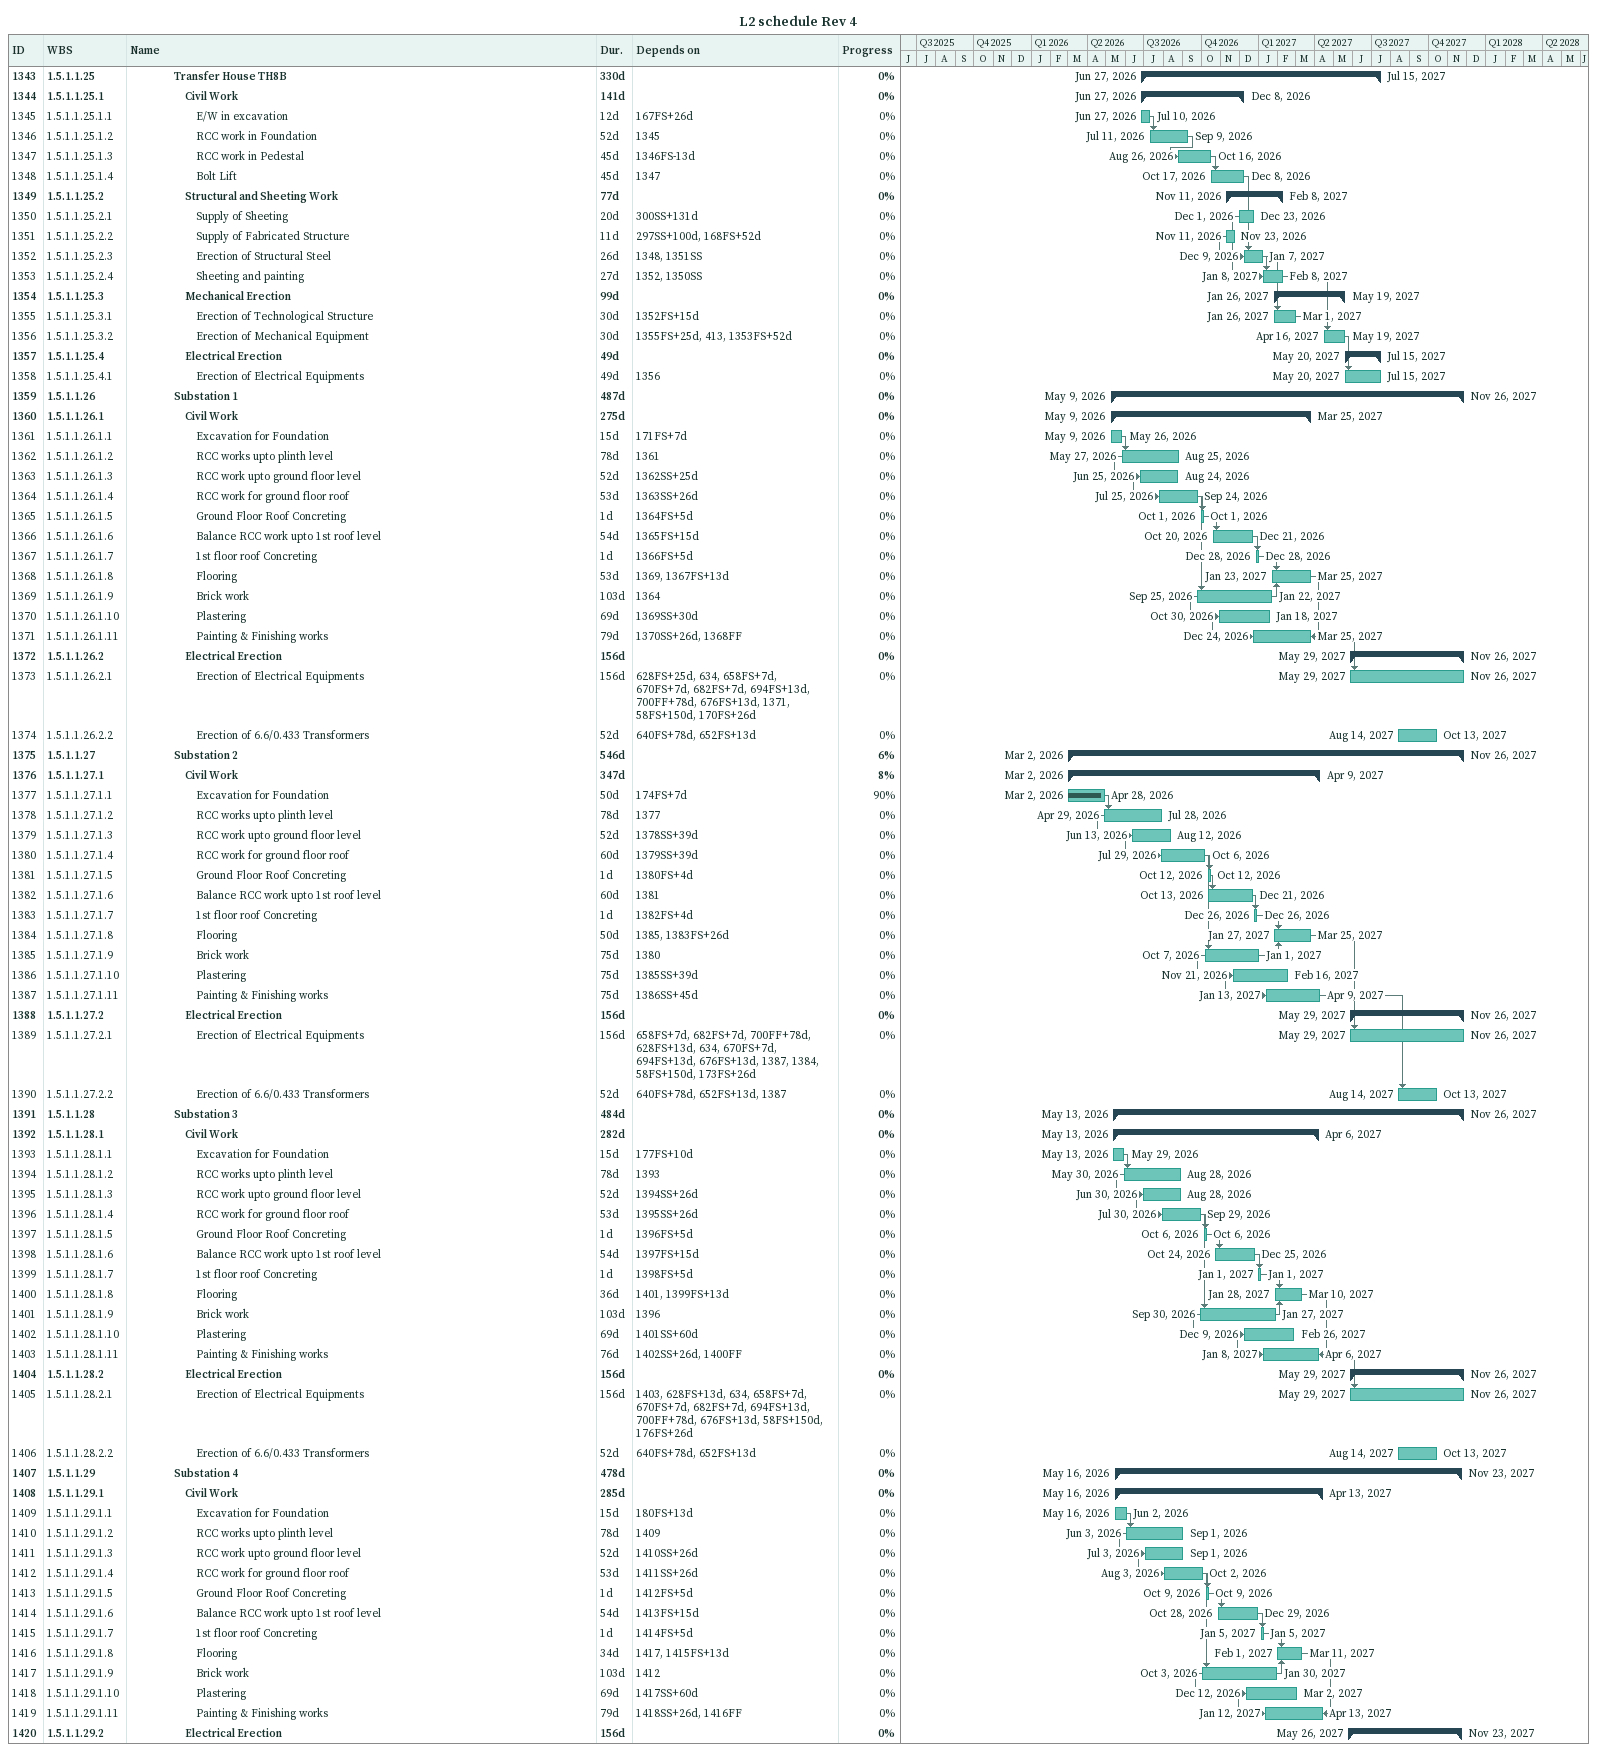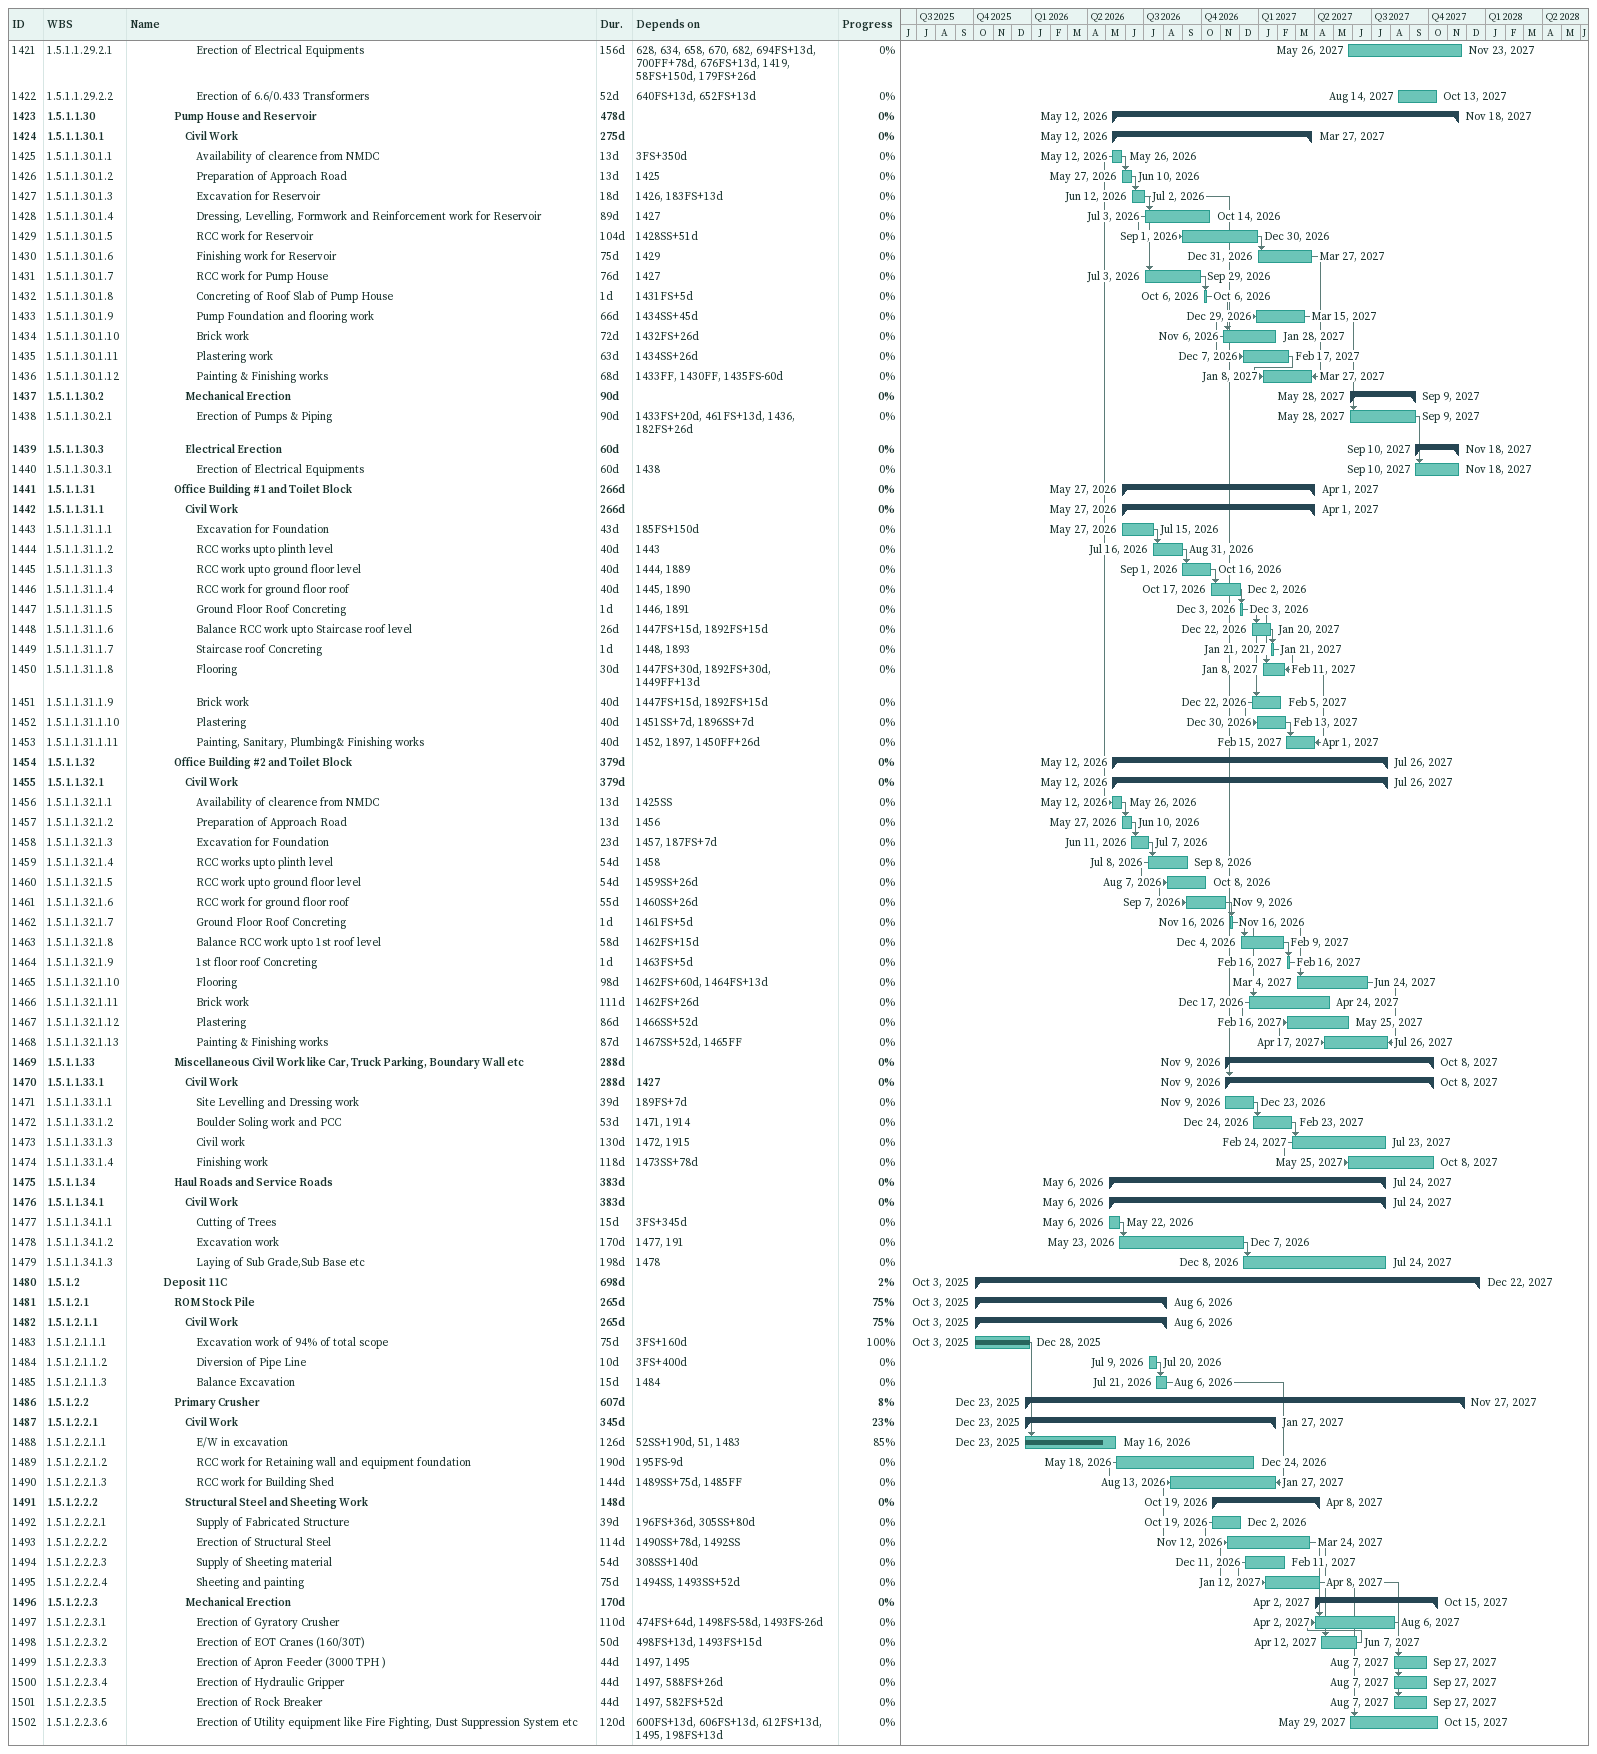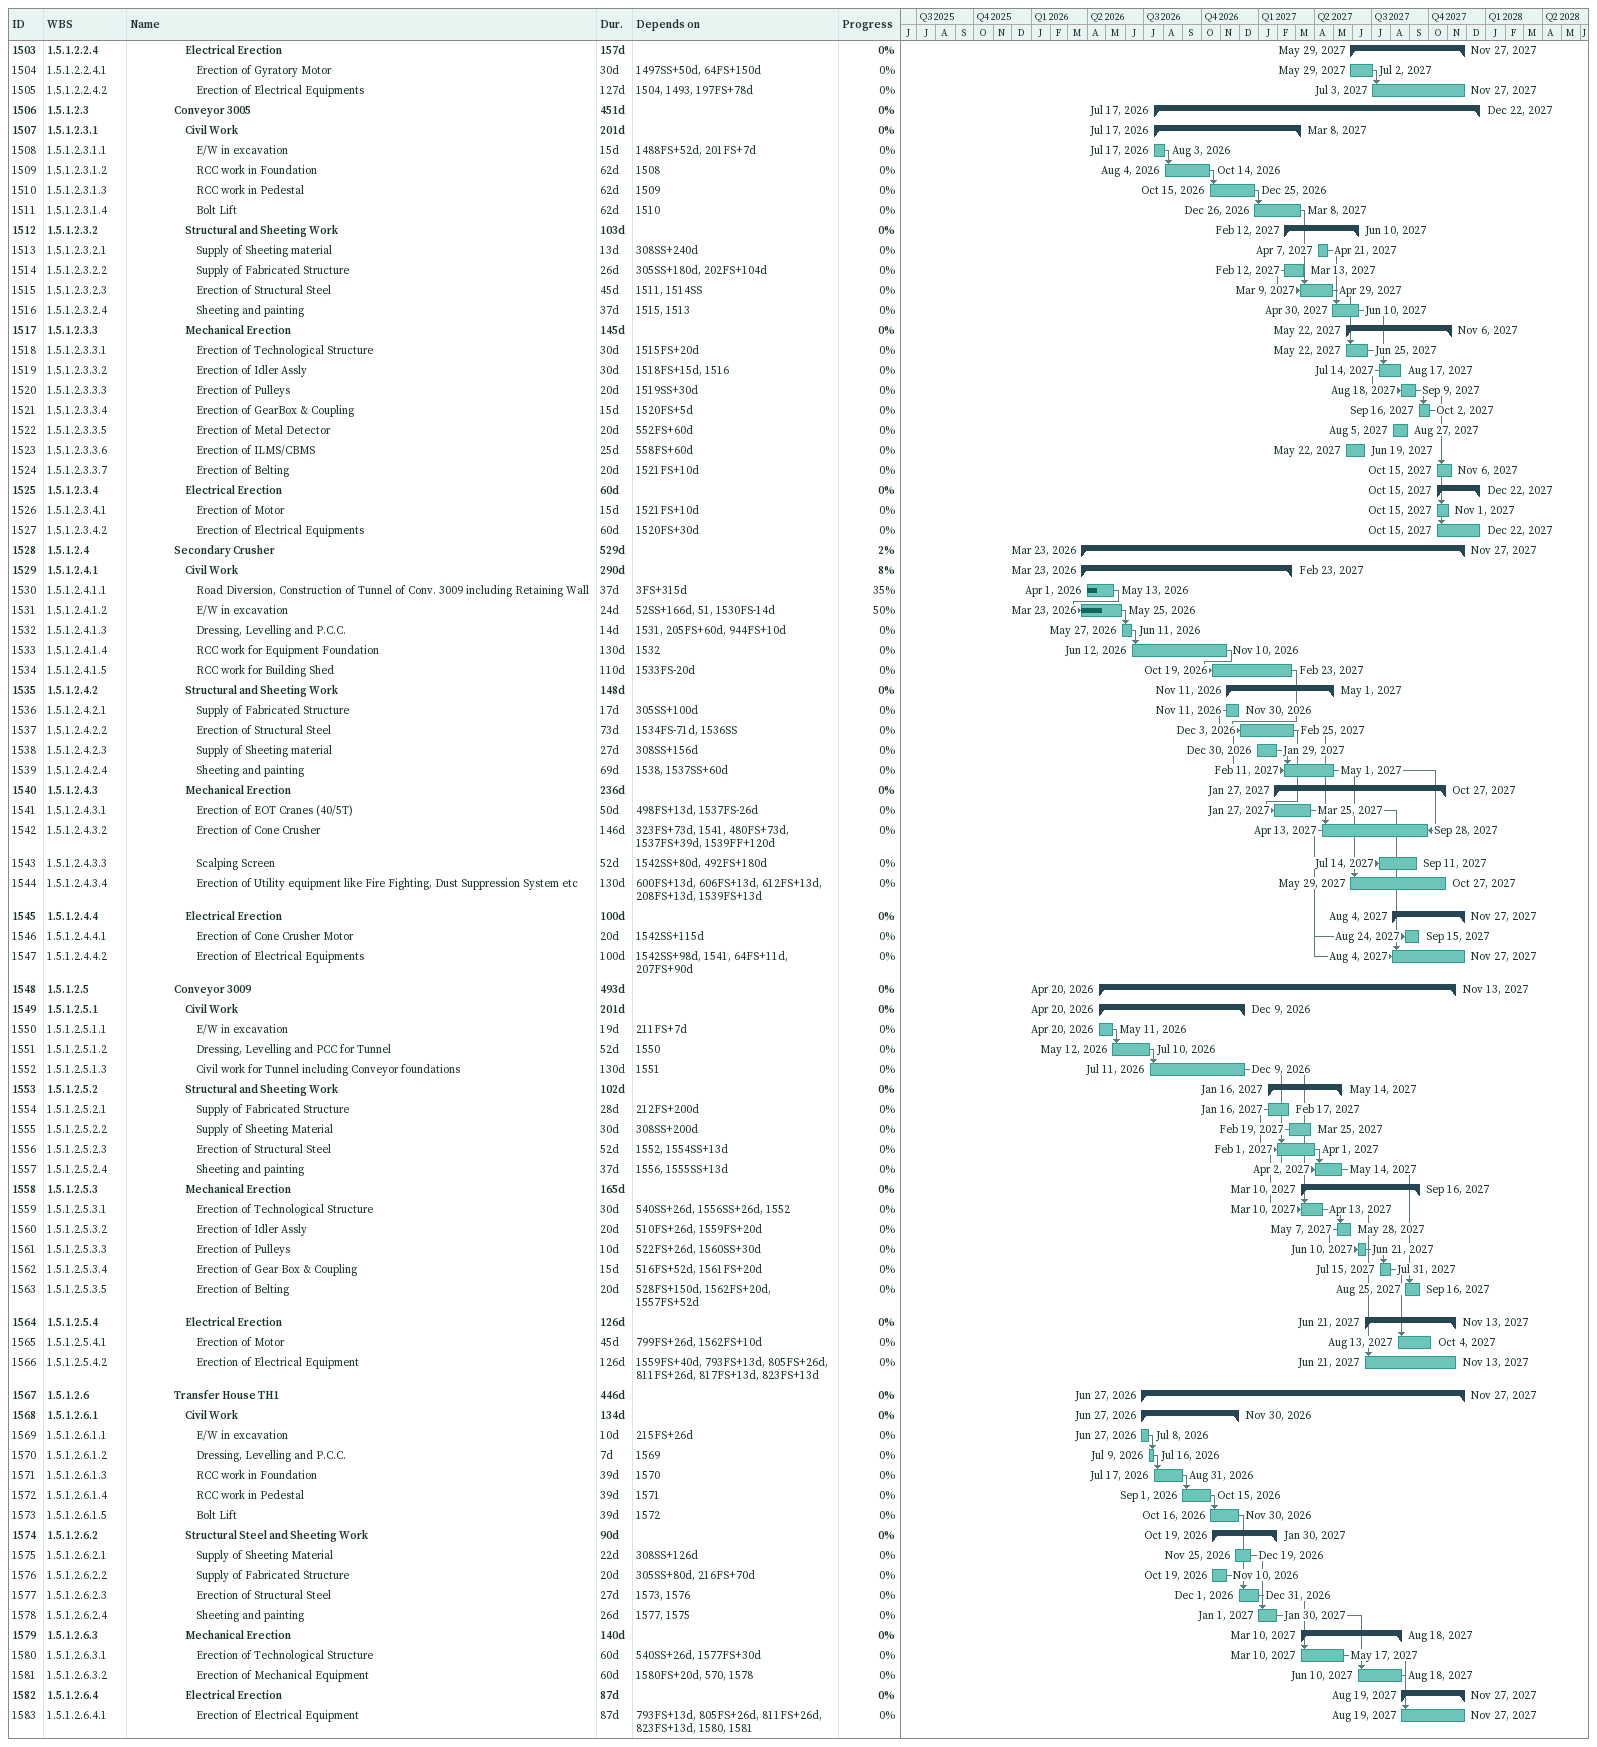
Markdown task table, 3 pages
L2 schedule Rev 4

| ID | WBS | Task | Duration | Start | Finish | Predecessors | % complete |
|---|---|---|---|---|---|---|---|
| 1343 | 1.5.1.1.25 | **Transfer House TH8B** | 330d | 2026-06-27 | 2027-07-15 |  | 0 |
| 1344 | 1.5.1.1.25.1 | **Civil Work** | 141d | 2026-06-27 | 2026-12-08 |  | 0 |
| 1345 | 1.5.1.1.25.1.1 | E/W in excavation | 12d | 2026-06-27 | 2026-07-10 | 167FS+26d | 0 |
| 1346 | 1.5.1.1.25.1.2 | RCC work in Foundation | 52d | 2026-07-11 | 2026-09-09 | 1345 | 0 |
| 1347 | 1.5.1.1.25.1.3 | RCC work in Pedestal | 45d | 2026-08-26 | 2026-10-16 | 1346FS-13d | 0 |
| 1348 | 1.5.1.1.25.1.4 | Bolt Lift | 45d | 2026-10-17 | 2026-12-08 | 1347 | 0 |
| 1349 | 1.5.1.1.25.2 | **Structural and Sheeting Work** | 77d | 2026-11-11 | 2027-02-08 |  | 0 |
| 1350 | 1.5.1.1.25.2.1 | Supply of Sheeting | 20d | 2026-12-01 | 2026-12-23 | 300SS+131d | 0 |
| 1351 | 1.5.1.1.25.2.2 | Supply of Fabricated Structure | 11d | 2026-11-11 | 2026-11-23 | 297SS+100d, 168FS+52d | 0 |
| 1352 | 1.5.1.1.25.2.3 | Erection of Structural Steel | 26d | 2026-12-09 | 2027-01-07 | 1348, 1351SS | 0 |
| 1353 | 1.5.1.1.25.2.4 | Sheeting and painting | 27d | 2027-01-08 | 2027-02-08 | 1352, 1350SS | 0 |
| 1354 | 1.5.1.1.25.3 | **Mechanical Erection** | 99d | 2027-01-26 | 2027-05-19 |  | 0 |
| 1355 | 1.5.1.1.25.3.1 | Erection of Technological Structure | 30d | 2027-01-26 | 2027-03-01 | 1352FS+15d | 0 |
| 1356 | 1.5.1.1.25.3.2 | Erection of Mechanical Equipment | 30d | 2027-04-16 | 2027-05-19 | 1355FS+25d, 413, 1353FS+52d | 0 |
| 1357 | 1.5.1.1.25.4 | **Electrical Erection** | 49d | 2027-05-20 | 2027-07-15 |  | 0 |
| 1358 | 1.5.1.1.25.4.1 | Erection of Electrical Equipments | 49d | 2027-05-20 | 2027-07-15 | 1356 | 0 |
| 1359 | 1.5.1.1.26 | **Substation 1** | 487d | 2026-05-09 | 2027-11-26 |  | 0 |
| 1360 | 1.5.1.1.26.1 | **Civil Work** | 275d | 2026-05-09 | 2027-03-25 |  | 0 |
| 1361 | 1.5.1.1.26.1.1 | Excavation for Foundation | 15d | 2026-05-09 | 2026-05-26 | 171FS+7d | 0 |
| 1362 | 1.5.1.1.26.1.2 | RCC works upto plinth level | 78d | 2026-05-27 | 2026-08-25 | 1361 | 0 |
| 1363 | 1.5.1.1.26.1.3 | RCC work upto ground floor level | 52d | 2026-06-25 | 2026-08-24 | 1362SS+25d | 0 |
| 1364 | 1.5.1.1.26.1.4 | RCC work for ground floor roof | 53d | 2026-07-25 | 2026-09-24 | 1363SS+26d | 0 |
| 1365 | 1.5.1.1.26.1.5 | Ground Floor Roof Concreting | 1d | 2026-10-01 | 2026-10-01 | 1364FS+5d | 0 |
| 1366 | 1.5.1.1.26.1.6 | Balance RCC work upto 1st roof level | 54d | 2026-10-20 | 2026-12-21 | 1365FS+15d | 0 |
| 1367 | 1.5.1.1.26.1.7 | 1st floor roof Concreting | 1d | 2026-12-28 | 2026-12-28 | 1366FS+5d | 0 |
| 1368 | 1.5.1.1.26.1.8 | Flooring | 53d | 2027-01-23 | 2027-03-25 | 1369, 1367FS+13d | 0 |
| 1369 | 1.5.1.1.26.1.9 | Brick work | 103d | 2026-09-25 | 2027-01-22 | 1364 | 0 |
| 1370 | 1.5.1.1.26.1.10 | Plastering | 69d | 2026-10-30 | 2027-01-18 | 1369SS+30d | 0 |
| 1371 | 1.5.1.1.26.1.11 | Painting & Finishing works | 79d | 2026-12-24 | 2027-03-25 | 1370SS+26d, 1368FF | 0 |
| 1372 | 1.5.1.1.26.2 | **Electrical Erection** | 156d | 2027-05-29 | 2027-11-26 |  | 0 |
| 1373 | 1.5.1.1.26.2.1 | Erection of Electrical Equipments | 156d | 2027-05-29 | 2027-11-26 | 628FS+25d, 634, 658FS+7d, 670FS+7d, 682FS+7d, 694FS+13d, 700FF+78d, 676FS+13d, 1371, 58FS+150d, 170FS+26d | 0 |
| 1374 | 1.5.1.1.26.2.2 | Erection of 6.6/0.433 Transformers | 52d | 2027-08-14 | 2027-10-13 | 640FS+78d, 652FS+13d | 0 |
| 1375 | 1.5.1.1.27 | **Substation 2** | 546d | 2026-03-02 | 2027-11-26 |  | 6 |
| 1376 | 1.5.1.1.27.1 | **Civil Work** | 347d | 2026-03-02 | 2027-04-09 |  | 8 |
| 1377 | 1.5.1.1.27.1.1 | Excavation for Foundation | 50d | 2026-03-02 | 2026-04-28 | 174FS+7d | 90 |
| 1378 | 1.5.1.1.27.1.2 | RCC works upto plinth level | 78d | 2026-04-29 | 2026-07-28 | 1377 | 0 |
| 1379 | 1.5.1.1.27.1.3 | RCC work upto ground floor level | 52d | 2026-06-13 | 2026-08-12 | 1378SS+39d | 0 |
| 1380 | 1.5.1.1.27.1.4 | RCC work for ground floor roof | 60d | 2026-07-29 | 2026-10-06 | 1379SS+39d | 0 |
| 1381 | 1.5.1.1.27.1.5 | Ground Floor Roof Concreting | 1d | 2026-10-12 | 2026-10-12 | 1380FS+4d | 0 |
| 1382 | 1.5.1.1.27.1.6 | Balance RCC work upto 1st roof level | 60d | 2026-10-13 | 2026-12-21 | 1381 | 0 |
| 1383 | 1.5.1.1.27.1.7 | 1st floor roof Concreting | 1d | 2026-12-26 | 2026-12-26 | 1382FS+4d | 0 |
| 1384 | 1.5.1.1.27.1.8 | Flooring | 50d | 2027-01-27 | 2027-03-25 | 1385, 1383FS+26d | 0 |
| 1385 | 1.5.1.1.27.1.9 | Brick work | 75d | 2026-10-07 | 2027-01-01 | 1380 | 0 |
| 1386 | 1.5.1.1.27.1.10 | Plastering | 75d | 2026-11-21 | 2027-02-16 | 1385SS+39d | 0 |
| 1387 | 1.5.1.1.27.1.11 | Painting & Finishing works | 75d | 2027-01-13 | 2027-04-09 | 1386SS+45d | 0 |
| 1388 | 1.5.1.1.27.2 | **Electrical Erection** | 156d | 2027-05-29 | 2027-11-26 |  | 0 |
| 1389 | 1.5.1.1.27.2.1 | Erection of Electrical Equipments | 156d | 2027-05-29 | 2027-11-26 | 658FS+7d, 682FS+7d, 700FF+78d, 628FS+13d, 634, 670FS+7d, 694FS+13d, 676FS+13d, 1387, 1384, 58FS+150d, 173FS+26d | 0 |
| 1390 | 1.5.1.1.27.2.2 | Erection of 6.6/0.433 Transformers | 52d | 2027-08-14 | 2027-10-13 | 640FS+78d, 652FS+13d, 1387 | 0 |
| 1391 | 1.5.1.1.28 | **Substation 3** | 484d | 2026-05-13 | 2027-11-26 |  | 0 |
| 1392 | 1.5.1.1.28.1 | **Civil Work** | 282d | 2026-05-13 | 2027-04-06 |  | 0 |
| 1393 | 1.5.1.1.28.1.1 | Excavation for Foundation | 15d | 2026-05-13 | 2026-05-29 | 177FS+10d | 0 |
| 1394 | 1.5.1.1.28.1.2 | RCC works upto plinth level | 78d | 2026-05-30 | 2026-08-28 | 1393 | 0 |
| 1395 | 1.5.1.1.28.1.3 | RCC work upto ground floor level | 52d | 2026-06-30 | 2026-08-28 | 1394SS+26d | 0 |
| 1396 | 1.5.1.1.28.1.4 | RCC work for ground floor roof | 53d | 2026-07-30 | 2026-09-29 | 1395SS+26d | 0 |
| 1397 | 1.5.1.1.28.1.5 | Ground Floor Roof Concreting | 1d | 2026-10-06 | 2026-10-06 | 1396FS+5d | 0 |
| 1398 | 1.5.1.1.28.1.6 | Balance RCC work upto 1st roof level | 54d | 2026-10-24 | 2026-12-25 | 1397FS+15d | 0 |
| 1399 | 1.5.1.1.28.1.7 | 1st floor roof Concreting | 1d | 2027-01-01 | 2027-01-01 | 1398FS+5d | 0 |
| 1400 | 1.5.1.1.28.1.8 | Flooring | 36d | 2027-01-28 | 2027-03-10 | 1401, 1399FS+13d | 0 |
| 1401 | 1.5.1.1.28.1.9 | Brick work | 103d | 2026-09-30 | 2027-01-27 | 1396 | 0 |
| 1402 | 1.5.1.1.28.1.10 | Plastering | 69d | 2026-12-09 | 2027-02-26 | 1401SS+60d | 0 |
| 1403 | 1.5.1.1.28.1.11 | Painting & Finishing works | 76d | 2027-01-08 | 2027-04-06 | 1402SS+26d, 1400FF | 0 |
| 1404 | 1.5.1.1.28.2 | **Electrical Erection** | 156d | 2027-05-29 | 2027-11-26 |  | 0 |
| 1405 | 1.5.1.1.28.2.1 | Erection of Electrical Equipments | 156d | 2027-05-29 | 2027-11-26 | 1403, 628FS+13d, 634, 658FS+7d, 670FS+7d, 682FS+7d, 694FS+13d, 700FF+78d, 676FS+13d, 58FS+150d, 176FS+26d | 0 |
| 1406 | 1.5.1.1.28.2.2 | Erection of 6.6/0.433 Transformers | 52d | 2027-08-14 | 2027-10-13 | 640FS+78d, 652FS+13d | 0 |
| 1407 | 1.5.1.1.29 | **Substation 4** | 478d | 2026-05-16 | 2027-11-23 |  | 0 |
| 1408 | 1.5.1.1.29.1 | **Civil Work** | 285d | 2026-05-16 | 2027-04-13 |  | 0 |
| 1409 | 1.5.1.1.29.1.1 | Excavation for Foundation | 15d | 2026-05-16 | 2026-06-02 | 180FS+13d | 0 |
| 1410 | 1.5.1.1.29.1.2 | RCC works upto plinth level | 78d | 2026-06-03 | 2026-09-01 | 1409 | 0 |
| 1411 | 1.5.1.1.29.1.3 | RCC work upto ground floor level | 52d | 2026-07-03 | 2026-09-01 | 1410SS+26d | 0 |
| 1412 | 1.5.1.1.29.1.4 | RCC work for ground floor roof | 53d | 2026-08-03 | 2026-10-02 | 1411SS+26d | 0 |
| 1413 | 1.5.1.1.29.1.5 | Ground Floor Roof Concreting | 1d | 2026-10-09 | 2026-10-09 | 1412FS+5d | 0 |
| 1414 | 1.5.1.1.29.1.6 | Balance RCC work upto 1st roof level | 54d | 2026-10-28 | 2026-12-29 | 1413FS+15d | 0 |
| 1415 | 1.5.1.1.29.1.7 | 1st floor roof Concreting | 1d | 2027-01-05 | 2027-01-05 | 1414FS+5d | 0 |
| 1416 | 1.5.1.1.29.1.8 | Flooring | 34d | 2027-02-01 | 2027-03-11 | 1417, 1415FS+13d | 0 |
| 1417 | 1.5.1.1.29.1.9 | Brick work | 103d | 2026-10-03 | 2027-01-30 | 1412 | 0 |
| 1418 | 1.5.1.1.29.1.10 | Plastering | 69d | 2026-12-12 | 2027-03-02 | 1417SS+60d | 0 |
| 1419 | 1.5.1.1.29.1.11 | Painting & Finishing works | 79d | 2027-01-12 | 2027-04-13 | 1418SS+26d, 1416FF | 0 |
| 1420 | 1.5.1.1.29.2 | **Electrical Erection** | 156d | 2027-05-26 | 2027-11-23 |  | 0 |
| 1421 | 1.5.1.1.29.2.1 | Erection of Electrical Equipments | 156d | 2027-05-26 | 2027-11-23 | 628, 634, 658, 670, 682, 694FS+13d, 700FF+78d, 676FS+13d, 1419, 58FS+150d, 179FS+26d | 0 |
| 1422 | 1.5.1.1.29.2.2 | Erection of 6.6/0.433 Transformers | 52d | 2027-08-14 | 2027-10-13 | 640FS+13d, 652FS+13d | 0 |
| 1423 | 1.5.1.1.30 | **Pump House and Reservoir** | 478d | 2026-05-12 | 2027-11-18 |  | 0 |
| 1424 | 1.5.1.1.30.1 | **Civil Work** | 275d | 2026-05-12 | 2027-03-27 |  | 0 |
| 1425 | 1.5.1.1.30.1.1 | Availability of clearence from NMDC | 13d | 2026-05-12 | 2026-05-26 | 3FS+350d | 0 |
| 1426 | 1.5.1.1.30.1.2 | Preparation of Approach Road | 13d | 2026-05-27 | 2026-06-10 | 1425 | 0 |
| 1427 | 1.5.1.1.30.1.3 | Excavation for Reservoir | 18d | 2026-06-12 | 2026-07-02 | 1426, 183FS+13d | 0 |
| 1428 | 1.5.1.1.30.1.4 | Dressing, Levelling, Formwork and Reinforcement work for Reservoir | 89d | 2026-07-03 | 2026-10-14 | 1427 | 0 |
| 1429 | 1.5.1.1.30.1.5 | RCC work for Reservoir | 104d | 2026-09-01 | 2026-12-30 | 1428SS+51d | 0 |
| 1430 | 1.5.1.1.30.1.6 | Finishing work for Reservoir | 75d | 2026-12-31 | 2027-03-27 | 1429 | 0 |
| 1431 | 1.5.1.1.30.1.7 | RCC work for Pump House | 76d | 2026-07-03 | 2026-09-29 | 1427 | 0 |
| 1432 | 1.5.1.1.30.1.8 | Concreting of Roof Slab of Pump House | 1d | 2026-10-06 | 2026-10-06 | 1431FS+5d | 0 |
| 1433 | 1.5.1.1.30.1.9 | Pump Foundation and flooring work | 66d | 2026-12-29 | 2027-03-15 | 1434SS+45d | 0 |
| 1434 | 1.5.1.1.30.1.10 | Brick work | 72d | 2026-11-06 | 2027-01-28 | 1432FS+26d | 0 |
| 1435 | 1.5.1.1.30.1.11 | Plastering work | 63d | 2026-12-07 | 2027-02-17 | 1434SS+26d | 0 |
| 1436 | 1.5.1.1.30.1.12 | Painting & Finishing works | 68d | 2027-01-08 | 2027-03-27 | 1433FF, 1430FF, 1435FS-60d | 0 |
| 1437 | 1.5.1.1.30.2 | **Mechanical Erection** | 90d | 2027-05-28 | 2027-09-09 |  | 0 |
| 1438 | 1.5.1.1.30.2.1 | Erection of Pumps & Piping | 90d | 2027-05-28 | 2027-09-09 | 1433FS+20d, 461FS+13d, 1436, 182FS+26d | 0 |
| 1439 | 1.5.1.1.30.3 | **Electrical Erection** | 60d | 2027-09-10 | 2027-11-18 |  | 0 |
| 1440 | 1.5.1.1.30.3.1 | Erection of Electrical Equipments | 60d | 2027-09-10 | 2027-11-18 | 1438 | 0 |
| 1441 | 1.5.1.1.31 | **Office Building #1 and Toilet Block** | 266d | 2026-05-27 | 2027-04-01 |  | 0 |
| 1442 | 1.5.1.1.31.1 | **Civil Work** | 266d | 2026-05-27 | 2027-04-01 |  | 0 |
| 1443 | 1.5.1.1.31.1.1 | Excavation for Foundation | 43d | 2026-05-27 | 2026-07-15 | 185FS+150d | 0 |
| 1444 | 1.5.1.1.31.1.2 | RCC works upto plinth level | 40d | 2026-07-16 | 2026-08-31 | 1443 | 0 |
| 1445 | 1.5.1.1.31.1.3 | RCC work upto ground floor level | 40d | 2026-09-01 | 2026-10-16 | 1444, 1889 | 0 |
| 1446 | 1.5.1.1.31.1.4 | RCC work for ground floor roof | 40d | 2026-10-17 | 2026-12-02 | 1445, 1890 | 0 |
| 1447 | 1.5.1.1.31.1.5 | Ground Floor Roof Concreting | 1d | 2026-12-03 | 2026-12-03 | 1446, 1891 | 0 |
| 1448 | 1.5.1.1.31.1.6 | Balance RCC work upto Staircase roof level | 26d | 2026-12-22 | 2027-01-20 | 1447FS+15d, 1892FS+15d | 0 |
| 1449 | 1.5.1.1.31.1.7 | Staircase roof Concreting | 1d | 2027-01-21 | 2027-01-21 | 1448, 1893 | 0 |
| 1450 | 1.5.1.1.31.1.8 | Flooring | 30d | 2027-01-08 | 2027-02-11 | 1447FS+30d, 1892FS+30d, 1449FF+13d | 0 |
| 1451 | 1.5.1.1.31.1.9 | Brick work | 40d | 2026-12-22 | 2027-02-05 | 1447FS+15d, 1892FS+15d | 0 |
| 1452 | 1.5.1.1.31.1.10 | Plastering | 40d | 2026-12-30 | 2027-02-13 | 1451SS+7d, 1896SS+7d | 0 |
| 1453 | 1.5.1.1.31.1.11 | Painting, Sanitary, Plumbing& Finishing works | 40d | 2027-02-15 | 2027-04-01 | 1452, 1897, 1450FF+26d | 0 |
| 1454 | 1.5.1.1.32 | **Office Building #2 and Toilet Block** | 379d | 2026-05-12 | 2027-07-26 |  | 0 |
| 1455 | 1.5.1.1.32.1 | **Civil Work** | 379d | 2026-05-12 | 2027-07-26 |  | 0 |
| 1456 | 1.5.1.1.32.1.1 | Availability of clearence from NMDC | 13d | 2026-05-12 | 2026-05-26 | 1425SS | 0 |
| 1457 | 1.5.1.1.32.1.2 | Preparation of Approach Road | 13d | 2026-05-27 | 2026-06-10 | 1456 | 0 |
| 1458 | 1.5.1.1.32.1.3 | Excavation for Foundation | 23d | 2026-06-11 | 2026-07-07 | 1457, 187FS+7d | 0 |
| 1459 | 1.5.1.1.32.1.4 | RCC works upto plinth level | 54d | 2026-07-08 | 2026-09-08 | 1458 | 0 |
| 1460 | 1.5.1.1.32.1.5 | RCC work upto ground floor level | 54d | 2026-08-07 | 2026-10-08 | 1459SS+26d | 0 |
| 1461 | 1.5.1.1.32.1.6 | RCC work for ground floor roof | 55d | 2026-09-07 | 2026-11-09 | 1460SS+26d | 0 |
| 1462 | 1.5.1.1.32.1.7 | Ground Floor Roof Concreting | 1d | 2026-11-16 | 2026-11-16 | 1461FS+5d | 0 |
| 1463 | 1.5.1.1.32.1.8 | Balance RCC work upto 1st roof level | 58d | 2026-12-04 | 2027-02-09 | 1462FS+15d | 0 |
| 1464 | 1.5.1.1.32.1.9 | 1st floor roof Concreting | 1d | 2027-02-16 | 2027-02-16 | 1463FS+5d | 0 |
| 1465 | 1.5.1.1.32.1.10 | Flooring | 98d | 2027-03-04 | 2027-06-24 | 1462FS+60d, 1464FS+13d | 0 |
| 1466 | 1.5.1.1.32.1.11 | Brick work | 111d | 2026-12-17 | 2027-04-24 | 1462FS+26d | 0 |
| 1467 | 1.5.1.1.32.1.12 | Plastering | 86d | 2027-02-16 | 2027-05-25 | 1466SS+52d | 0 |
| 1468 | 1.5.1.1.32.1.13 | Painting & Finishing works | 87d | 2027-04-17 | 2027-07-26 | 1467SS+52d, 1465FF | 0 |
| 1469 | 1.5.1.1.33 | **Miscellaneous Civil Work like Car, Truck Parking, Boundary Wall etc** | 288d | 2026-11-09 | 2027-10-08 |  | 0 |
| 1470 | 1.5.1.1.33.1 | **Civil Work** | 288d | 2026-11-09 | 2027-10-08 | 1427 | 0 |
| 1471 | 1.5.1.1.33.1.1 | Site Levelling and Dressing work | 39d | 2026-11-09 | 2026-12-23 | 189FS+7d | 0 |
| 1472 | 1.5.1.1.33.1.2 | Boulder Soling work and PCC | 53d | 2026-12-24 | 2027-02-23 | 1471, 1914 | 0 |
| 1473 | 1.5.1.1.33.1.3 | Civil work | 130d | 2027-02-24 | 2027-07-23 | 1472, 1915 | 0 |
| 1474 | 1.5.1.1.33.1.4 | Finishing work | 118d | 2027-05-25 | 2027-10-08 | 1473SS+78d | 0 |
| 1475 | 1.5.1.1.34 | **Haul Roads and Service Roads** | 383d | 2026-05-06 | 2027-07-24 |  | 0 |
| 1476 | 1.5.1.1.34.1 | **Civil Work** | 383d | 2026-05-06 | 2027-07-24 |  | 0 |
| 1477 | 1.5.1.1.34.1.1 | Cutting of Trees | 15d | 2026-05-06 | 2026-05-22 | 3FS+345d | 0 |
| 1478 | 1.5.1.1.34.1.2 | Excavation work | 170d | 2026-05-23 | 2026-12-07 | 1477, 191 | 0 |
| 1479 | 1.5.1.1.34.1.3 | Laying of Sub Grade,Sub Base etc | 198d | 2026-12-08 | 2027-07-24 | 1478 | 0 |
| 1480 | 1.5.1.2 | **Deposit 11C** | 698d | 2025-10-03 | 2027-12-22 |  | 2 |
| 1481 | 1.5.1.2.1 | **ROM Stock Pile** | 265d | 2025-10-03 | 2026-08-06 |  | 75 |
| 1482 | 1.5.1.2.1.1 | **Civil Work** | 265d | 2025-10-03 | 2026-08-06 |  | 75 |
| 1483 | 1.5.1.2.1.1.1 | Excavation work of 94% of total scope | 75d | 2025-10-03 | 2025-12-28 | 3FS+160d | 100 |
| 1484 | 1.5.1.2.1.1.2 | Diversion of Pipe Line | 10d | 2026-07-09 | 2026-07-20 | 3FS+400d | 0 |
| 1485 | 1.5.1.2.1.1.3 | Balance Excavation | 15d | 2026-07-21 | 2026-08-06 | 1484 | 0 |
| 1486 | 1.5.1.2.2 | **Primary Crusher** | 607d | 2025-12-23 | 2027-11-27 |  | 8 |
| 1487 | 1.5.1.2.2.1 | **Civil Work** | 345d | 2025-12-23 | 2027-01-27 |  | 23 |
| 1488 | 1.5.1.2.2.1.1 | E/W in excavation | 126d | 2025-12-23 | 2026-05-16 | 52SS+190d, 51, 1483 | 85 |
| 1489 | 1.5.1.2.2.1.2 | RCC work for Retaining wall and equipment foundation | 190d | 2026-05-18 | 2026-12-24 | 195FS-9d | 0 |
| 1490 | 1.5.1.2.2.1.3 | RCC work for Building Shed | 144d | 2026-08-13 | 2027-01-27 | 1489SS+75d, 1485FF | 0 |
| 1491 | 1.5.1.2.2.2 | **Structural Steel and Sheeting Work** | 148d | 2026-10-19 | 2027-04-08 |  | 0 |
| 1492 | 1.5.1.2.2.2.1 | Supply of Fabricated Structure | 39d | 2026-10-19 | 2026-12-02 | 196FS+36d, 305SS+80d | 0 |
| 1493 | 1.5.1.2.2.2.2 | Erection of Structural Steel | 114d | 2026-11-12 | 2027-03-24 | 1490SS+78d, 1492SS | 0 |
| 1494 | 1.5.1.2.2.2.3 | Supply of Sheeting material | 54d | 2026-12-11 | 2027-02-11 | 308SS+140d | 0 |
| 1495 | 1.5.1.2.2.2.4 | Sheeting and painting | 75d | 2027-01-12 | 2027-04-08 | 1494SS, 1493SS+52d | 0 |
| 1496 | 1.5.1.2.2.3 | **Mechanical Erection** | 170d | 2027-04-02 | 2027-10-15 |  | 0 |
| 1497 | 1.5.1.2.2.3.1 | Erection of Gyratory Crusher | 110d | 2027-04-02 | 2027-08-06 | 474FS+64d, 1498FS-58d, 1493FS-26d | 0 |
| 1498 | 1.5.1.2.2.3.2 | Erection of EOT Cranes (160/30T) | 50d | 2027-04-12 | 2027-06-07 | 498FS+13d, 1493FS+15d | 0 |
| 1499 | 1.5.1.2.2.3.3 | Erection of Apron Feeder (3000 TPH ) | 44d | 2027-08-07 | 2027-09-27 | 1497, 1495 | 0 |
| 1500 | 1.5.1.2.2.3.4 | Erection of Hydraulic Gripper | 44d | 2027-08-07 | 2027-09-27 | 1497, 588FS+26d | 0 |
| 1501 | 1.5.1.2.2.3.5 | Erection of Rock Breaker | 44d | 2027-08-07 | 2027-09-27 | 1497, 582FS+52d | 0 |
| 1502 | 1.5.1.2.2.3.6 | Erection of Utility equipment like Fire Fighting, Dust Suppression System etc | 120d | 2027-05-29 | 2027-10-15 | 600FS+13d, 606FS+13d, 612FS+13d, 1495, 198FS+13d | 0 |
| 1503 | 1.5.1.2.2.4 | **Electrical Erection** | 157d | 2027-05-29 | 2027-11-27 |  | 0 |
| 1504 | 1.5.1.2.2.4.1 | Erection of Gyratory Motor | 30d | 2027-05-29 | 2027-07-02 | 1497SS+50d, 64FS+150d | 0 |
| 1505 | 1.5.1.2.2.4.2 | Erection of Electrical Equipments | 127d | 2027-07-03 | 2027-11-27 | 1504, 1493, 197FS+78d | 0 |
| 1506 | 1.5.1.2.3 | **Conveyor 3005** | 451d | 2026-07-17 | 2027-12-22 |  | 0 |
| 1507 | 1.5.1.2.3.1 | **Civil Work** | 201d | 2026-07-17 | 2027-03-08 |  | 0 |
| 1508 | 1.5.1.2.3.1.1 | E/W in excavation | 15d | 2026-07-17 | 2026-08-03 | 1488FS+52d, 201FS+7d | 0 |
| 1509 | 1.5.1.2.3.1.2 | RCC work in Foundation | 62d | 2026-08-04 | 2026-10-14 | 1508 | 0 |
| 1510 | 1.5.1.2.3.1.3 | RCC work in Pedestal | 62d | 2026-10-15 | 2026-12-25 | 1509 | 0 |
| 1511 | 1.5.1.2.3.1.4 | Bolt Lift | 62d | 2026-12-26 | 2027-03-08 | 1510 | 0 |
| 1512 | 1.5.1.2.3.2 | **Structural and Sheeting Work** | 103d | 2027-02-12 | 2027-06-10 |  | 0 |
| 1513 | 1.5.1.2.3.2.1 | Supply of Sheeting material | 13d | 2027-04-07 | 2027-04-21 | 308SS+240d | 0 |
| 1514 | 1.5.1.2.3.2.2 | Supply of Fabricated Structure | 26d | 2027-02-12 | 2027-03-13 | 305SS+180d, 202FS+104d | 0 |
| 1515 | 1.5.1.2.3.2.3 | Erection of Structural Steel | 45d | 2027-03-09 | 2027-04-29 | 1511, 1514SS | 0 |
| 1516 | 1.5.1.2.3.2.4 | Sheeting and painting | 37d | 2027-04-30 | 2027-06-10 | 1515, 1513 | 0 |
| 1517 | 1.5.1.2.3.3 | **Mechanical Erection** | 145d | 2027-05-22 | 2027-11-06 |  | 0 |
| 1518 | 1.5.1.2.3.3.1 | Erection of Technological Structure | 30d | 2027-05-22 | 2027-06-25 | 1515FS+20d | 0 |
| 1519 | 1.5.1.2.3.3.2 | Erection of Idler Assly | 30d | 2027-07-14 | 2027-08-17 | 1518FS+15d, 1516 | 0 |
| 1520 | 1.5.1.2.3.3.3 | Erection of Pulleys | 20d | 2027-08-18 | 2027-09-09 | 1519SS+30d | 0 |
| 1521 | 1.5.1.2.3.3.4 | Erection of GearBox & Coupling | 15d | 2027-09-16 | 2027-10-02 | 1520FS+5d | 0 |
| 1522 | 1.5.1.2.3.3.5 | Erection of Metal Detector | 20d | 2027-08-05 | 2027-08-27 | 552FS+60d | 0 |
| 1523 | 1.5.1.2.3.3.6 | Erection of ILMS/CBMS | 25d | 2027-05-22 | 2027-06-19 | 558FS+60d | 0 |
| 1524 | 1.5.1.2.3.3.7 | Erection of Belting | 20d | 2027-10-15 | 2027-11-06 | 1521FS+10d | 0 |
| 1525 | 1.5.1.2.3.4 | **Electrical Erection** | 60d | 2027-10-15 | 2027-12-22 |  | 0 |
| 1526 | 1.5.1.2.3.4.1 | Erection of Motor | 15d | 2027-10-15 | 2027-11-01 | 1521FS+10d | 0 |
| 1527 | 1.5.1.2.3.4.2 | Erection of Electrical Equipments | 60d | 2027-10-15 | 2027-12-22 | 1520FS+30d | 0 |
| 1528 | 1.5.1.2.4 | **Secondary Crusher** | 529d | 2026-03-23 | 2027-11-27 |  | 2 |
| 1529 | 1.5.1.2.4.1 | **Civil Work** | 290d | 2026-03-23 | 2027-02-23 |  | 8 |
| 1530 | 1.5.1.2.4.1.1 | Road Diversion, Construction of Tunnel of Conv. 3009 including Retaining Wall | 37d | 2026-04-01 | 2026-05-13 | 3FS+315d | 35 |
| 1531 | 1.5.1.2.4.1.2 | E/W in excavation | 24d | 2026-03-23 | 2026-05-25 | 52SS+166d, 51, 1530FS-14d | 50 |
| 1532 | 1.5.1.2.4.1.3 | Dressing, Levelling and P.C.C. | 14d | 2026-05-27 | 2026-06-11 | 1531, 205FS+60d, 944FS+10d | 0 |
| 1533 | 1.5.1.2.4.1.4 | RCC work for Equipment Foundation | 130d | 2026-06-12 | 2026-11-10 | 1532 | 0 |
| 1534 | 1.5.1.2.4.1.5 | RCC work for Building Shed | 110d | 2026-10-19 | 2027-02-23 | 1533FS-20d | 0 |
| 1535 | 1.5.1.2.4.2 | **Structural and Sheeting Work** | 148d | 2026-11-11 | 2027-05-01 |  | 0 |
| 1536 | 1.5.1.2.4.2.1 | Supply of Fabricated Structure | 17d | 2026-11-11 | 2026-11-30 | 305SS+100d | 0 |
| 1537 | 1.5.1.2.4.2.2 | Erection of Structural Steel | 73d | 2026-12-03 | 2027-02-25 | 1534FS-71d, 1536SS | 0 |
| 1538 | 1.5.1.2.4.2.3 | Supply of Sheeting material | 27d | 2026-12-30 | 2027-01-29 | 308SS+156d | 0 |
| 1539 | 1.5.1.2.4.2.4 | Sheeting and painting | 69d | 2027-02-11 | 2027-05-01 | 1538, 1537SS+60d | 0 |
| 1540 | 1.5.1.2.4.3 | **Mechanical Erection** | 236d | 2027-01-27 | 2027-10-27 |  | 0 |
| 1541 | 1.5.1.2.4.3.1 | Erection of EOT Cranes (40/5T) | 50d | 2027-01-27 | 2027-03-25 | 498FS+13d, 1537FS-26d | 0 |
| 1542 | 1.5.1.2.4.3.2 | Erection of Cone Crusher | 146d | 2027-04-13 | 2027-09-28 | 323FS+73d, 1541, 480FS+73d, 1537FS+39d, 1539FF+120d | 0 |
| 1543 | 1.5.1.2.4.3.3 | Scalping Screen | 52d | 2027-07-14 | 2027-09-11 | 1542SS+80d, 492FS+180d | 0 |
| 1544 | 1.5.1.2.4.3.4 | Erection of Utility equipment like Fire Fighting, Dust Suppression System etc | 130d | 2027-05-29 | 2027-10-27 | 600FS+13d, 606FS+13d, 612FS+13d, 208FS+13d, 1539FS+13d | 0 |
| 1545 | 1.5.1.2.4.4 | **Electrical Erection** | 100d | 2027-08-04 | 2027-11-27 |  | 0 |
| 1546 | 1.5.1.2.4.4.1 | Erection of Cone Crusher Motor | 20d | 2027-08-24 | 2027-09-15 | 1542SS+115d | 0 |
| 1547 | 1.5.1.2.4.4.2 | Erection of Electrical Equipments | 100d | 2027-08-04 | 2027-11-27 | 1542SS+98d, 1541, 64FS+11d, 207FS+90d | 0 |
| 1548 | 1.5.1.2.5 | **Conveyor 3009** | 493d | 2026-04-20 | 2027-11-13 |  | 0 |
| 1549 | 1.5.1.2.5.1 | **Civil Work** | 201d | 2026-04-20 | 2026-12-09 |  | 0 |
| 1550 | 1.5.1.2.5.1.1 | E/W in excavation | 19d | 2026-04-20 | 2026-05-11 | 211FS+7d | 0 |
| 1551 | 1.5.1.2.5.1.2 | Dressing, Levelling and PCC for Tunnel | 52d | 2026-05-12 | 2026-07-10 | 1550 | 0 |
| 1552 | 1.5.1.2.5.1.3 | Civil work for Tunnel including Conveyor foundations | 130d | 2026-07-11 | 2026-12-09 | 1551 | 0 |
| 1553 | 1.5.1.2.5.2 | **Structural and Sheeting Work** | 102d | 2027-01-16 | 2027-05-14 |  | 0 |
| 1554 | 1.5.1.2.5.2.1 | Supply of Fabricated Structure | 28d | 2027-01-16 | 2027-02-17 | 212FS+200d | 0 |
| 1555 | 1.5.1.2.5.2.2 | Supply of Sheeting Material | 30d | 2027-02-19 | 2027-03-25 | 308SS+200d | 0 |
| 1556 | 1.5.1.2.5.2.3 | Erection of Structural Steel | 52d | 2027-02-01 | 2027-04-01 | 1552, 1554SS+13d | 0 |
| 1557 | 1.5.1.2.5.2.4 | Sheeting and painting | 37d | 2027-04-02 | 2027-05-14 | 1556, 1555SS+13d | 0 |
| 1558 | 1.5.1.2.5.3 | **Mechanical Erection** | 165d | 2027-03-10 | 2027-09-16 |  | 0 |
| 1559 | 1.5.1.2.5.3.1 | Erection of Technological Structure | 30d | 2027-03-10 | 2027-04-13 | 540SS+26d, 1556SS+26d, 1552 | 0 |
| 1560 | 1.5.1.2.5.3.2 | Erection of Idler Assly | 20d | 2027-05-07 | 2027-05-28 | 510FS+26d, 1559FS+20d | 0 |
| 1561 | 1.5.1.2.5.3.3 | Erection of Pulleys | 10d | 2027-06-10 | 2027-06-21 | 522FS+26d, 1560SS+30d | 0 |
| 1562 | 1.5.1.2.5.3.4 | Erection of Gear Box & Coupling | 15d | 2027-07-15 | 2027-07-31 | 516FS+52d, 1561FS+20d | 0 |
| 1563 | 1.5.1.2.5.3.5 | Erection of Belting | 20d | 2027-08-25 | 2027-09-16 | 528FS+150d, 1562FS+20d, 1557FS+52d | 0 |
| 1564 | 1.5.1.2.5.4 | **Electrical Erection** | 126d | 2027-06-21 | 2027-11-13 |  | 0 |
| 1565 | 1.5.1.2.5.4.1 | Erection of Motor | 45d | 2027-08-13 | 2027-10-04 | 799FS+26d, 1562FS+10d | 0 |
| 1566 | 1.5.1.2.5.4.2 | Erection of Electrical Equipment | 126d | 2027-06-21 | 2027-11-13 | 1559FS+40d, 793FS+13d, 805FS+26d, 811FS+26d, 817FS+13d, 823FS+13d | 0 |
| 1567 | 1.5.1.2.6 | **Transfer House TH1** | 446d | 2026-06-27 | 2027-11-27 |  | 0 |
| 1568 | 1.5.1.2.6.1 | **Civil Work** | 134d | 2026-06-27 | 2026-11-30 |  | 0 |
| 1569 | 1.5.1.2.6.1.1 | E/W in excavation | 10d | 2026-06-27 | 2026-07-08 | 215FS+26d | 0 |
| 1570 | 1.5.1.2.6.1.2 | Dressing, Levelling and P.C.C. | 7d | 2026-07-09 | 2026-07-16 | 1569 | 0 |
| 1571 | 1.5.1.2.6.1.3 | RCC work in Foundation | 39d | 2026-07-17 | 2026-08-31 | 1570 | 0 |
| 1572 | 1.5.1.2.6.1.4 | RCC work in Pedestal | 39d | 2026-09-01 | 2026-10-15 | 1571 | 0 |
| 1573 | 1.5.1.2.6.1.5 | Bolt Lift | 39d | 2026-10-16 | 2026-11-30 | 1572 | 0 |
| 1574 | 1.5.1.2.6.2 | **Structural Steel and Sheeting Work** | 90d | 2026-10-19 | 2027-01-30 |  | 0 |
| 1575 | 1.5.1.2.6.2.1 | Supply of Sheeting Material | 22d | 2026-11-25 | 2026-12-19 | 308SS+126d | 0 |
| 1576 | 1.5.1.2.6.2.2 | Supply of Fabricated Structure | 20d | 2026-10-19 | 2026-11-10 | 305SS+80d, 216FS+70d | 0 |
| 1577 | 1.5.1.2.6.2.3 | Erection of Structural Steel | 27d | 2026-12-01 | 2026-12-31 | 1573, 1576 | 0 |
| 1578 | 1.5.1.2.6.2.4 | Sheeting and painting | 26d | 2027-01-01 | 2027-01-30 | 1577, 1575 | 0 |
| 1579 | 1.5.1.2.6.3 | **Mechanical Erection** | 140d | 2027-03-10 | 2027-08-18 |  | 0 |
| 1580 | 1.5.1.2.6.3.1 | Erection of Technological Structure | 60d | 2027-03-10 | 2027-05-17 | 540SS+26d, 1577FS+30d | 0 |
| 1581 | 1.5.1.2.6.3.2 | Erection of Mechanical Equipment | 60d | 2027-06-10 | 2027-08-18 | 1580FS+20d, 570, 1578 | 0 |
| 1582 | 1.5.1.2.6.4 | **Electrical Erection** | 87d | 2027-08-19 | 2027-11-27 |  | 0 |
| 1583 | 1.5.1.2.6.4.1 | Erection of Electrical Equipment | 87d | 2027-08-19 | 2027-11-27 | 793FS+13d, 805FS+26d, 811FS+26d, 823FS+13d, 1580, 1581 | 0 |
